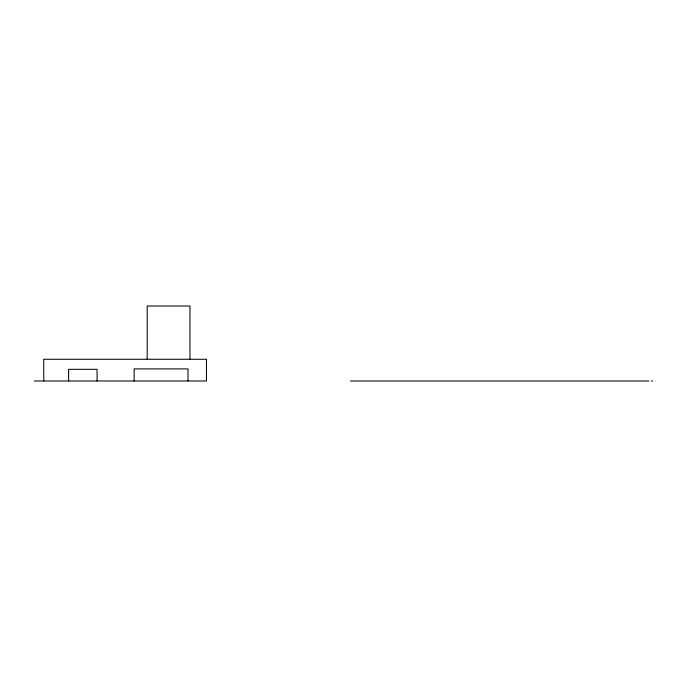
<?xml version="1.0" encoding="UTF-8"?>
<svg xmlns="http://www.w3.org/2000/svg" width="687" height="687" viewBox="0 0 687 687"><rect width="100%" height="100%" fill="white"/><g stroke="black" fill="none" stroke-linecap="round" stroke-linejoin="round"><path stroke-width="1.03" d="M34.35 380.984L206.478 380.984L206.478 359.275L43.762 359.275L43.762 380.984M350.507 380.984L648.957 380.984M651.422 380.984L652.65 380.984M189.956 359.275L189.956 306.016L147.198 306.016L147.198 359.275M187.989 380.984L187.989 368.91L134.145 368.91L134.145 380.984M97.073 380.984L97.073 369.323L68.614 369.323L68.614 380.984"/></g></svg>
